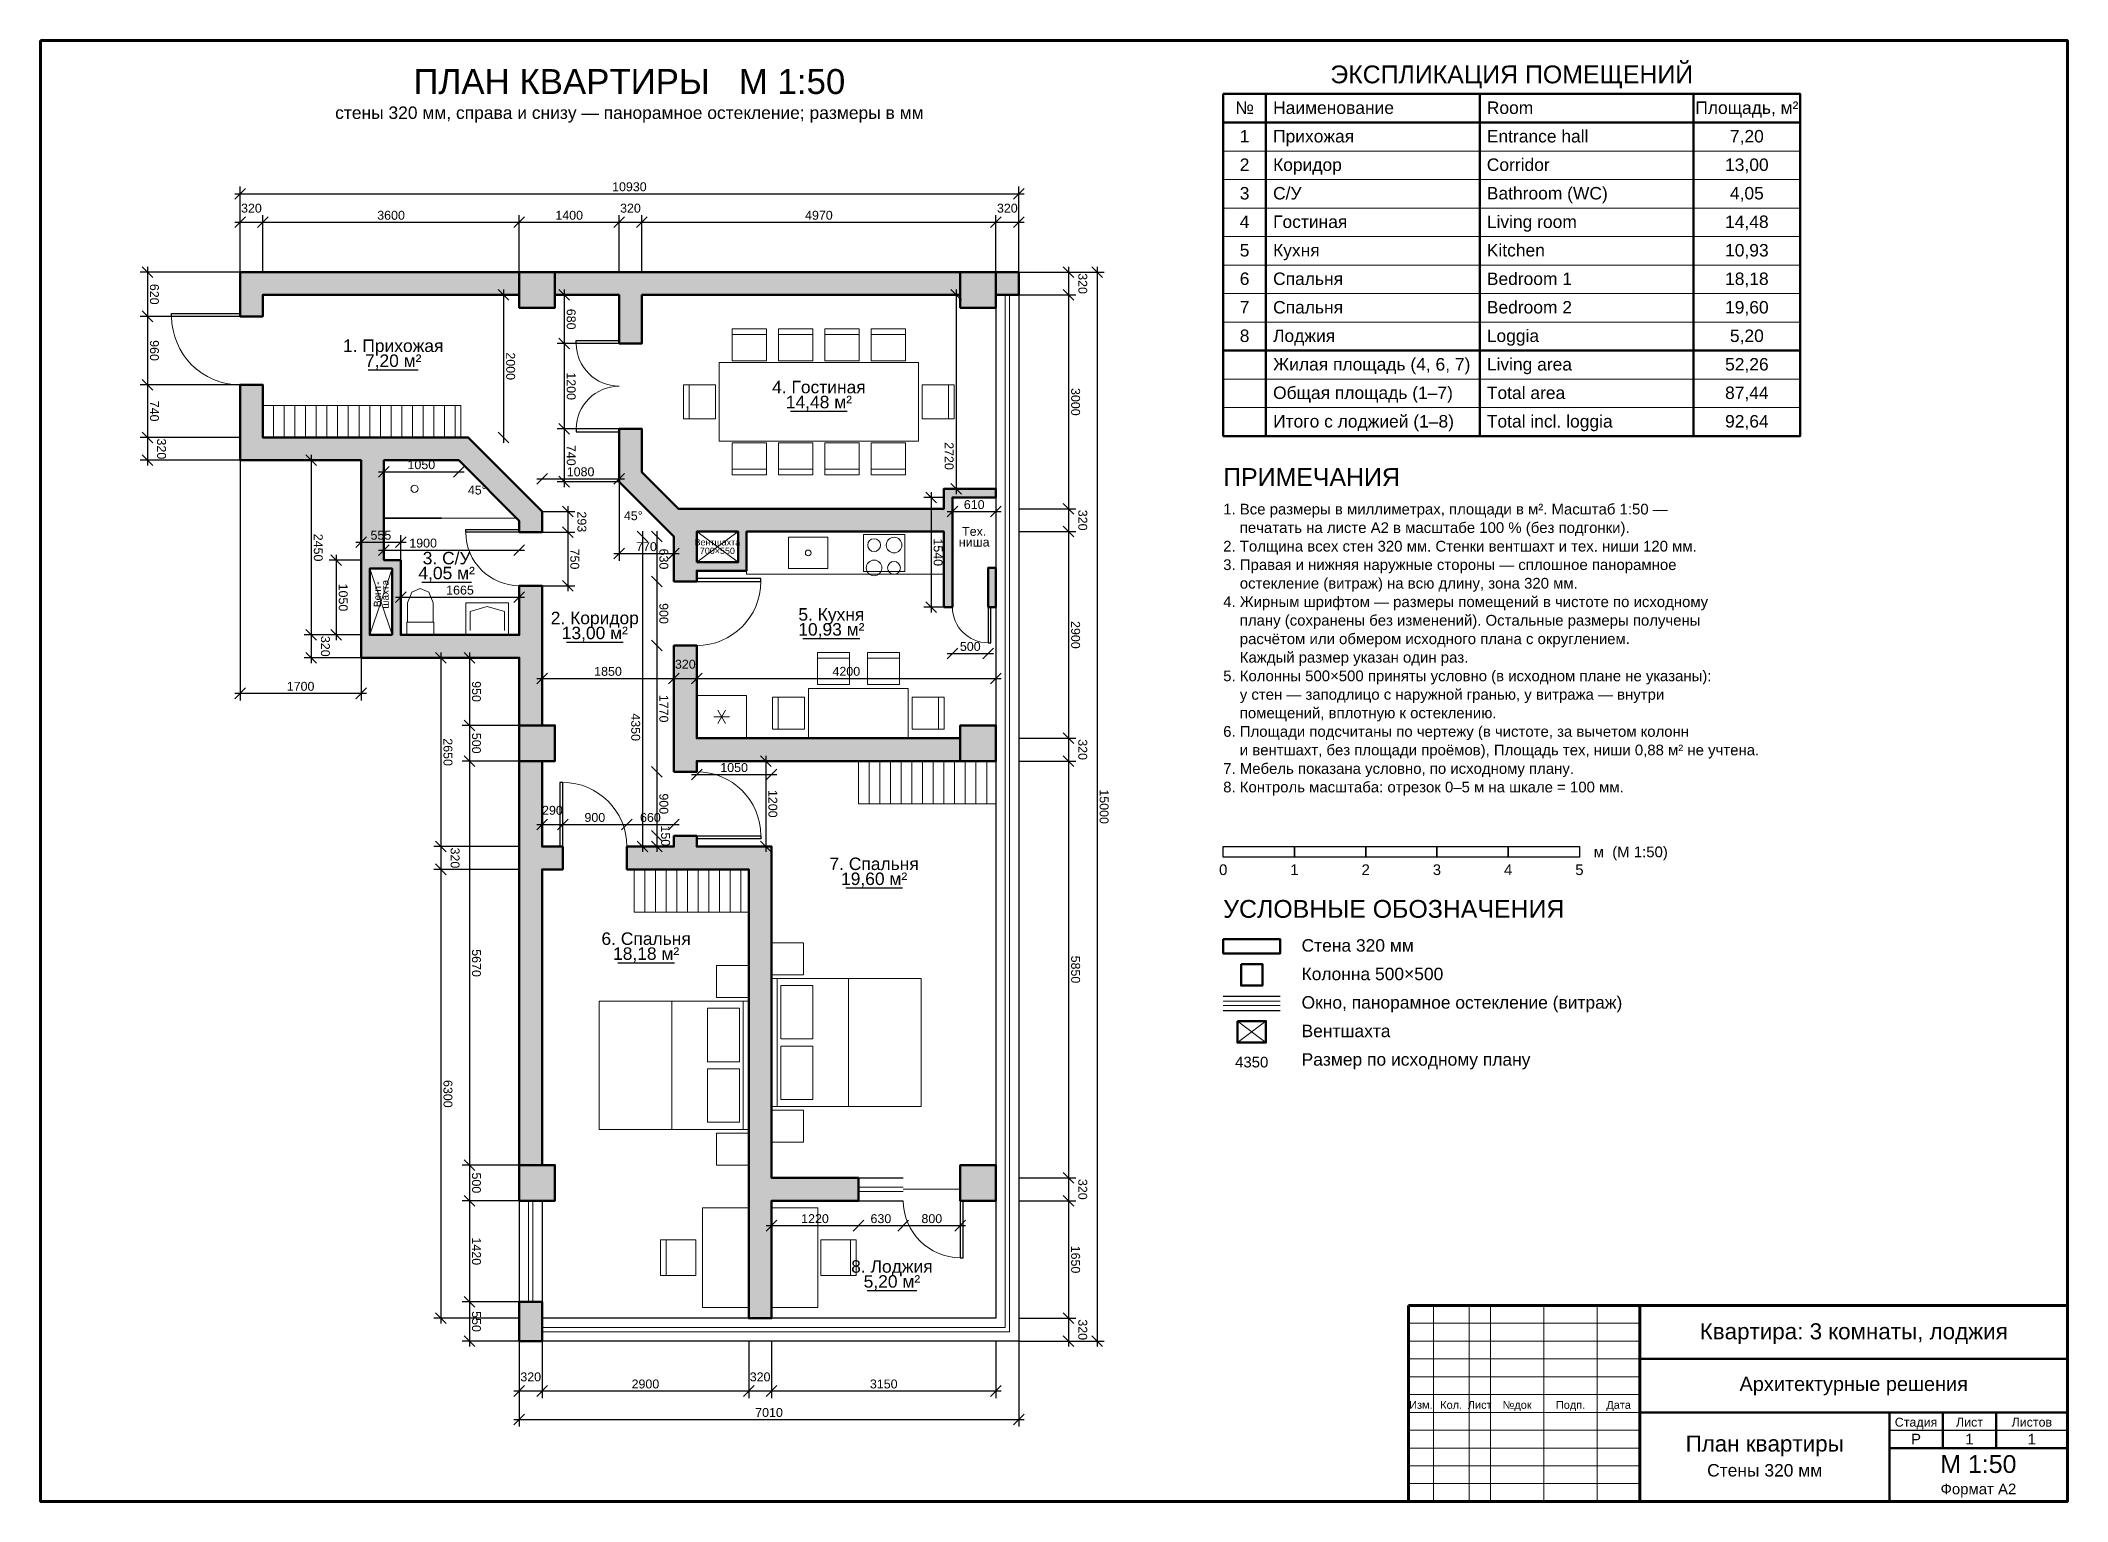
# Model space of a CAD drawing. Header units: millimetres. Extents: x -2800 to 25650, y -17250 to 3250.
import ezdxf
from ezdxf.enums import TextEntityAlignment as Align

# ---------------------------------------------------------------- set-up
doc = ezdxf.new("R2010")
doc.units = ezdxf.units.MM
for name, color, linetype, lineweight in [('A-AREA', 7, 'Continuous', 25), ('A-COLS', 7, 'Continuous', 50), ('A-DIMS', 7, 'Continuous', 18), ('A-DIMS-SRC', 1, 'Continuous', 18), ('A-DOOR', 7, 'Continuous', 18), ('A-EQPM', 8, 'Continuous', 13), ('A-FURN', 9, 'Continuous', 13), ('A-GLAZ', 5, 'Continuous', 18), ('A-SHEET', 7, 'Continuous', 25), ('A-TEXT', 7, 'Continuous', 25), ('A-WALL', 8, 'Continuous', 50), ('A-WALL-FILL', 253, 'Continuous', 0)]:
    doc.layers.add(name, color=color, linetype=linetype, lineweight=lineweight)
doc.styles.add('PLAN', font='arial.ttf')
doc.dimstyles.new('PLAN50', dxfattribs={"dimscale": 50, "dimtxt": 2.5, "dimasz": 1.5, "dimexe": 2, "dimexo": 0, "dimgap": 0.7, "dimtad": 1, "dimdec": 0, "dimtxsty": 'PLAN', "dimtsz": 1.5, "dimcen": 2.5, "dimdle": 1.5, "dimazin": 3, "dimtfac": 1, "dimtmove": 2, "dimatfit": 3})

msp = doc.modelspace()

# ---------------------------------------------------------------- hatches: boundary and pattern name
at = {"layer": 'A-COLS'}
h = msp.add_hatch(color=250, dxfattribs=at)
h.paths.add_polyline_path([(3920, -500), (4420, -500), (4420, 0), (3920, 0)])
h.paths.add_polyline_path([(10610, -500), (10610, 0), (10110, 0), (10110, -500)])
h.paths.add_polyline_path([(4420, -6860), (4420, -6360), (3920, -6360), (3920, -6860)])
h.paths.add_polyline_path([(10110, -6860), (10610, -6860), (10610, -6360), (10110, -6360)])
h.paths.add_polyline_path([(4420, -13030), (4420, -12530), (3920, -12530), (3920, -13030)])
h.paths.add_polyline_path([(10610, -13030), (10610, -12530), (10110, -12530), (10110, -13030)])
at = {"layer": 'A-WALL-FILL'}
h = msp.add_hatch(color=253, dxfattribs=at)
h.paths.add_polyline_path([(320, 0), (0, 0), (0, -320), (0, -620), (320, -620), (320, -320), (3920, -320), (3920, -500), (4420, -500), (4420, -320), (5320, -320), (5320, -1000), (5640, -1000), (5640, -320), (10110, -320), (10110, -500), (10610, -500), (10610, -320), (10930, -320), (10930, 0), (10610, 0), (10110, 0), (5640, 0), (5320, 0), (4420, 0), (3920, 0)])
h.paths.add_polyline_path([(0, -2320), (0, -2640), (320, -2640), (1700, -2640), (1700, -4040), (1700, -5090), (1700, -5410), (3920, -5410), (3920, -6360), (3920, -6860), (3920, -8060), (3920, -8380), (3920, -12530), (3920, -13030), (4240, -13030), (4420, -13030), (4420, -12530), (4240, -12530), (4240, -8380), (4530, -8380), (4530, -8060), (4240, -8060), (4240, -6860), (4420, -6860), (4420, -6360), (4240, -6360), (4240, -5410), (4240, -5090), (4240, -4400), (3920, -4400), (3920, -5090), (2255, -5090), (2255, -4040), (2020, -4040), (2020, -2640), (3070, -2640), (3920, -3490), (3920, -3650), (4240, -3650), (4240, -3357.5), (3202.5, -2320), (2020, -2320), (1700, -2320), (320, -2320), (320, -1580), (0, -1580)])
h.paths.add_polyline_path([(2135, -5090), (1820, -5090), (1820, -4160), (2135, -4160)], flags=0)
h.paths.add_polyline_path([(3920, -15000), (4240, -15000), (4240, -14450), (3920, -14450)])
h.paths.add_polyline_path([(6090, -8380), (6410, -8380), (7140, -8380), (7140, -14680), (7460, -14680), (7460, -13030), (8680, -13030), (8680, -12710), (7460, -12710), (7460, -8380), (7460, -8060), (7140, -8060), (6410, -8060), (6410, -7910), (6090, -7910), (6090, -8060), (5430, -8060), (5430, -8380)])
h.paths.add_polyline_path([(5320, -2940), (6090, -3710), (6090, -4340), (6410, -4340), (6410, -4190), (7110, -4190), (7110, -3640), (9880, -3640), (9880, -4700), (10000, -4700), (10000, -3160), (10610, -3160), (10610, -3040), (10000, -3040), (9880, -3040), (9880, -3160), (9880, -3320), (6152.5, -3320), (5640, -2807.5), (5640, -2200), (5320, -2200)])
h.paths.add_polyline_path([(6410, -4070), (6410, -3640), (6990, -3640), (6990, -4070)], flags=0)
h.paths.add_polyline_path([(10500, -4700), (10610, -4700), (10610, -4150), (10500, -4150)])
h.paths.add_polyline_path([(6090, -7010), (6410, -7010), (6410, -6860), (10110, -6860), (10610, -6860), (10610, -6540), (10610, -6360), (10110, -6360), (10110, -6540), (6410, -6540), (6410, -5240), (6090, -5240), (6090, -6540), (6090, -6860)])
h.paths.add_polyline_path([(10110, -13030), (10610, -13030), (10610, -12530), (10110, -12530)])

# ---------------------------------------------------------------- linework, layer by layer
at = {"layer": 'A-AREA', "lineweight": 25}
for p, q in [((1800.9, -1370), (2499.1, -1370)), ((7726, -1950), (8524, -1950)), ((2550.9, -4350), (3249.1, -4350)), ((4581, -5190), (5379, -5190)), ((7901, -5140), (8699, -5140)), ((8501, -8640), (9299, -8640)), ((5301, -9690), (6099, -9690)), ((8800.9, -14290), (9499.1, -14290))]:
    msp.add_line(p, q, dxfattribs=at)
at = {"layer": 'A-COLS', "lineweight": 50}
for points in [[(3920, -500), (4420, -500), (4420, 0), (3920, 0)], [(10610, -500), (10610, 0), (10110, 0), (10110, -500)], [(4420, -6860), (4420, -6360), (3920, -6360), (3920, -6860)], [(10110, -6860), (10610, -6860), (10610, -6360), (10110, -6360)], [(4420, -13030), (4420, -12530), (3920, -12530), (3920, -13030)], [(10610, -13030), (10610, -12530), (10110, -12530), (10110, -13030)]]:
    msp.add_lwpolyline(points, close=True, dxfattribs=at)
at = {"layer": 'A-DOOR', "lineweight": 13}
msp.add_line((9310, -12870), (10110, -12870), dxfattribs=at)
at = {"layer": 'A-DOOR', "lineweight": 25}
for points in [[(0, -620), (-960, -620), (-960, -580), (0, -580)], [(5320, -1000), (4720, -1000), (4720, -960), (5320, -960)], [(5320, -2200), (4720, -2200), (4720, -2240), (5320, -2240)], [(3920, -3650), (3170, -3650), (3170, -3610), (3920, -3610)], [(6410, -4340), (7310, -4340), (7310, -4300), (6410, -4300)], [(10500, -4700), (10500, -5200), (10540, -5200), (10540, -4700)], [(4530, -8060), (4530, -7160), (4490, -7160), (4490, -8060)], [(6410, -7910), (7310, -7910), (7310, -7950), (6410, -7950)], [(10110, -13030), (10110, -13830), (10150, -13830), (10150, -13030)]]:
    msp.add_lwpolyline(points, close=True, dxfattribs=at)
at = {"layer": 'A-DOOR', "lineweight": 13}
for centre, radius, start, end in [((0, -620), 960, 180, -90), ((5320, -1000), 600, 180, -90), ((5320, -2200), 600, 90, 180), ((3920, -3650), 750, 180, -90), ((6410, -4340), 900, -90, 0), ((10500, -4700), 500, 180, -90), ((6410, -7910), 900, 0, 90), ((4530, -8060), 900, 0, 90), ((10110, -13030), 800, 180, -90)]:
    msp.add_arc(centre, radius, start, end, dxfattribs=at)
at = {"layer": 'A-EQPM', "lineweight": 9}
for p, q in [((470, -1870), (470, -2320)), ((620, -1870), (620, -2320)), ((770, -1870), (770, -2320)), ((920, -1870), (920, -2320)), ((1070, -1870), (1070, -2320)), ((1220, -1870), (1220, -2320)), ((1370, -1870), (1370, -2320)), ((1520, -1870), (1520, -2320)), ((1670, -1870), (1670, -2320)), ((1820, -1870), (1820, -2320)), ((1970, -1870), (1970, -2320)), ((2120, -1870), (2120, -2320)), ((2270, -1870), (2270, -2320)), ((2420, -1870), (2420, -2320)), ((2570, -1870), (2570, -2320)), ((2720, -1870), (2720, -2320)), ((2870, -1870), (2870, -2320)), ((3020, -1870), (3020, -2320)), ((8830, -6860), (8830, -7460)), ((8980, -6860), (8980, -7460)), ((9130, -6860), (9130, -7460)), ((9280, -6860), (9280, -7460)), ((9430, -6860), (9430, -7460)), ((9580, -6860), (9580, -7460)), ((9730, -6860), (9730, -7460)), ((9880, -6860), (9880, -7460)), ((10030, -6860), (10030, -7460)), ((10180, -6860), (10180, -7460)), ((10330, -6860), (10330, -7460)), ((10480, -6860), (10480, -7460)), ((5680, -8380), (5680, -8980)), ((5830, -8380), (5830, -8980)), ((5980, -8380), (5980, -8980)), ((6130, -8380), (6130, -8980)), ((6280, -8380), (6280, -8980)), ((6430, -8380), (6430, -8980)), ((6580, -8380), (6580, -8980)), ((6730, -8380), (6730, -8980)), ((6880, -8380), (6880, -8980)), ((7030, -8380), (7030, -8980))]:
    msp.add_line(p, q, dxfattribs=at)
at = {"layer": 'A-EQPM', "lineweight": 13}
for p, q in [((2020, -3450), (3880, -3450)), ((6650, -6240), (6870, -6240)), ((6705, -6144.7), (6815, -6335.3)), ((6815, -6144.7), (6705, -6335.3))]:
    msp.add_line(p, q, dxfattribs=at)
at = {"layer": 'A-EQPM', "lineweight": 18}
for points in [[(320, -1870), (3100, -1870), (3100, -2320), (320, -2320)], [(7110, -3640), (9880, -3640), (9880, -4240), (7110, -4240)], [(6410, -5940), (7110, -5940), (7110, -6540), (6410, -6540)], [(8680, -6860), (10610, -6860), (10610, -7460), (8680, -7460)], [(5530, -8380), (7140, -8380), (7140, -8980), (5530, -8980)]]:
    msp.add_lwpolyline(points, close=True, dxfattribs=at)
at = {"layer": 'A-EQPM', "lineweight": 13}
for points in [[(8750, -3680), (9330, -3680), (9330, -4200), (8750, -4200)], [(7700, -3720), (8250, -3720), (8250, -4160), (7700, -4160)], [(3170, -4640), (3770, -4640), (3770, -5090), (3170, -5090)], [(2340, -4910), (2720, -4910), (2720, -5090), (2340, -5090)]]:
    msp.add_lwpolyline(points, close=True, dxfattribs=at)
for points in [[(2350, -4910), (2350, -4640), (2410, -4490), (2530, -4440), (2650, -4490), (2710, -4640), (2710, -4910)], [(3230, -5030), (3230, -4760), (3470, -4690), (3710, -4760), (3710, -5030)]]:
    msp.add_lwpolyline(points, dxfattribs=at)
for centre, radius in [((2450, -3040), 50), ((7975, -3940), 40), ((8900, -3830), 90), ((9180, -3830), 110), ((8900, -4150), 110), ((9180, -4150), 90)]:
    msp.add_circle(centre, radius, dxfattribs=at)
at = {"layer": 'A-FURN', "lineweight": 13}
for p, q in [((8540, -9910), (8540, -11710)), ((6060, -10230), (6060, -12030))]:
    msp.add_line(p, q, dxfattribs=at)
for points in [[(6910, -795), (7390, -795), (7390, -1245), (6910, -1245)], [(6910, -795), (7390, -795), (7390, -875), (6910, -875)], [(7560, -795), (8040, -795), (8040, -1245), (7560, -1245)], [(7560, -795), (8040, -795), (8040, -875), (7560, -875)], [(8210, -795), (8690, -795), (8690, -1245), (8210, -1245)], [(8210, -795), (8690, -795), (8690, -875), (8210, -875)], [(8860, -795), (9340, -795), (9340, -1245), (8860, -1245)], [(8860, -795), (9340, -795), (9340, -875), (8860, -875)], [(6725, -1270), (9525, -1270), (9525, -2370), (6725, -2370)], [(6225, -1580), (6675, -1580), (6675, -2060), (6225, -2060)], [(6225, -1580), (6305, -1580), (6305, -2060), (6225, -2060)], [(9575, -1580), (10025, -1580), (10025, -2060), (9575, -2060)], [(9945, -1580), (10025, -1580), (10025, -2060), (9945, -2060)], [(6910, -2395), (7390, -2395), (7390, -2845), (6910, -2845)], [(7560, -2395), (8040, -2395), (8040, -2845), (7560, -2845)], [(8210, -2395), (8690, -2395), (8690, -2845), (8210, -2845)], [(8860, -2395), (9340, -2395), (9340, -2845), (8860, -2845)], [(6910, -2765), (7390, -2765), (7390, -2845), (6910, -2845)], [(7560, -2765), (8040, -2765), (8040, -2845), (7560, -2845)], [(8210, -2765), (8690, -2765), (8690, -2845), (8210, -2845)], [(8860, -2765), (9340, -2765), (9340, -2845), (8860, -2845)], [(8105, -5335), (8555, -5335), (8555, -5785), (8105, -5785)], [(8105, -5335), (8555, -5335), (8555, -5415), (8105, -5415)], [(8805, -5335), (9255, -5335), (9255, -5785), (8805, -5785)], [(8805, -5335), (9255, -5335), (9255, -5415), (8805, -5415)], [(7475, -5965), (7925, -5965), (7925, -6415), (7475, -6415)], [(7475, -5965), (7555, -5965), (7555, -6415), (7475, -6415)], [(7980, -5840), (9380, -5840), (9380, -6540), (7980, -6540)], [(9435, -5965), (9885, -5965), (9885, -6415), (9435, -6415)], [(9805, -5965), (9885, -5965), (9885, -6415), (9805, -6415)], [(7460, -9410), (7910, -9410), (7910, -9860), (7460, -9860)], [(6690, -9730), (7140, -9730), (7140, -10180), (6690, -10180)], [(7460, -9910), (9560, -9910), (9560, -11710), (7460, -11710)], [(7460, -9910), (7540, -9910), (7540, -11710), (7460, -11710)], [(5040, -10230), (7140, -10230), (7140, -12030), (5040, -12030)], [(7060, -10230), (7140, -10230), (7140, -12030), (7060, -12030)], [(7590, -10010), (8040, -10010), (8040, -10760), (7590, -10760)], [(6560, -10330), (7010, -10330), (7010, -11080), (6560, -11080)], [(7590, -10860), (8040, -10860), (8040, -11610), (7590, -11610)], [(6560, -11180), (7010, -11180), (7010, -11930), (6560, -11930)], [(7460, -11760), (7910, -11760), (7910, -12210), (7460, -12210)], [(6690, -12080), (7140, -12080), (7140, -12530), (6690, -12530)], [(6490, -13130), (7140, -13130), (7140, -14530), (6490, -14530)], [(7460, -13130), (8110, -13130), (8110, -14530), (7460, -14530)], [(5900, -13580), (6400, -13580), (6400, -14080), (5900, -14080)], [(5900, -13580), (5980, -13580), (5980, -14080), (5900, -14080)], [(8150, -13580), (8650, -13580), (8650, -14080), (8150, -14080)], [(8570, -13580), (8650, -13580), (8650, -14080), (8570, -14080)]]:
    msp.add_lwpolyline(points, close=True, dxfattribs=at)
at = {"layer": 'A-GLAZ', "lineweight": 35}
msp.add_line((2020, -3450), (2830, -3450), dxfattribs=at)
at = {"layer": 'A-GLAZ', "lineweight": 25}
for p, q in [((8680, -12710), (9310, -12710)), ((3920, -13030), (3920, -14450)), ((4240, -13030), (4240, -14450)), ((8680, -13030), (9310, -13030))]:
    msp.add_line(p, q, dxfattribs=at)
at = {"layer": 'A-GLAZ', "lineweight": 18}
for p, q in [((4050, -13030), (4050, -14450)), ((4110, -13030), (4110, -14450)), ((8680, -12840), (9310, -12840)), ((8680, -12900), (9310, -12900))]:
    msp.add_line(p, q, dxfattribs=at)
at = {"layer": 'A-GLAZ', "lineweight": 25}
for points in [[(10930, -320), (10930, -15000), (4240, -15000)], [(10610, -320), (10610, -14680), (4240, -14680)]]:
    msp.add_lwpolyline(points, dxfattribs=at)
at = {"layer": 'A-GLAZ', "lineweight": 18}
for points in [[(10740, -320), (10740, -14810), (4240, -14810)], [(10800, -320), (10800, -14870), (4240, -14870)]]:
    msp.add_lwpolyline(points, dxfattribs=at)
at = {"layer": 'A-SHEET', "lineweight": 50}
for p, q in [((14400, 2500), (14400, -2300)), ((17400, 2500), (17400, -2300)), ((20400, 2500), (20400, -2300)), ((13800, 2100), (21900, 2100)), ((13800, -1100), (21900, -1100)), ((19650, -15250), (25650, -15250)), ((19650, -16000), (25650, -16000)), ((23150, -16000), (23150, -17250)), ((23900, -16000), (23900, -16500)), ((24650, -16000), (24650, -16500)), ((23150, -16500), (25650, -16500))]:
    msp.add_line(p, q, dxfattribs=at)
at = {"layer": 'A-SHEET', "lineweight": 18}
for p, q in [((13800, 1700), (21900, 1700)), ((13800, 1300), (21900, 1300)), ((13800, 900), (21900, 900)), ((13800, 500), (21900, 500)), ((13800, 100), (21900, 100)), ((13800, -300), (21900, -300)), ((13800, -700), (21900, -700)), ((13800, -1500), (21900, -1500)), ((13800, -1900), (21900, -1900)), ((13800, -10230), (14600, -10230)), ((13800, -10290), (14600, -10290)), ((14000, -10510), (14400, -10810)), ((14400, -10510), (14000, -10810)), ((16750, -14500), (16750, -17250)), ((17250, -14500), (17250, -17250)), ((17550, -14500), (17550, -17250)), ((18300, -14500), (18300, -17250)), ((19050, -14500), (19050, -17250)), ((16400, -14750), (19650, -14750)), ((16400, -15000), (19650, -15000)), ((16400, -15250), (19650, -15250)), ((16400, -15500), (19650, -15500)), ((16400, -15750), (19650, -15750)), ((16400, -16000), (19650, -16000)), ((16400, -16250), (19650, -16250)), ((16400, -16500), (19650, -16500)), ((16400, -16750), (19650, -16750)), ((16400, -17000), (19650, -17000))]:
    msp.add_line(p, q, dxfattribs=at)
at = {"layer": 'A-SHEET', "lineweight": 25}
for p, q in [((13800, -10160), (14600, -10160)), ((13800, -10360), (14600, -10360)), ((23150, -16250), (25650, -16250))]:
    msp.add_line(p, q, dxfattribs=at)
at = {"layer": 'A-SHEET', "lineweight": 70}
msp.add_line((19650, -14500), (19650, -17250), dxfattribs=at)
for points in [[(-2800, 3250), (25650, 3250), (25650, -17250), (-2800, -17250)], [(16400, -14500), (25650, -14500), (25650, -17250), (16400, -17250)]]:
    msp.add_lwpolyline(points, close=True, dxfattribs=at)
at = {"layer": 'A-SHEET', "lineweight": 50}
for points in [[(13800, 2500), (21900, 2500), (21900, -2300), (13800, -2300)], [(13800, -9360), (14600, -9360), (14600, -9560), (13800, -9560)], [(14050, -9710), (14350, -9710), (14350, -10010), (14050, -10010)], [(14000, -10510), (14400, -10510), (14400, -10810), (14000, -10810)]]:
    msp.add_lwpolyline(points, close=True, dxfattribs=at)
at = {"layer": 'A-SHEET', "lineweight": 25}
for points in [[(13800, -8060), (14800, -8060), (14800, -8210), (13800, -8210)], [(14800, -8060), (15800, -8060), (15800, -8210), (14800, -8210)], [(15800, -8060), (16800, -8060), (16800, -8210), (15800, -8210)], [(16800, -8060), (17800, -8060), (17800, -8210), (16800, -8210)], [(17800, -8060), (18800, -8060), (18800, -8210), (17800, -8210)]]:
    msp.add_lwpolyline(points, close=True, dxfattribs=at)
at = {"layer": 'A-WALL', "lineweight": 18}
for p, q in [((6410, -3640), (6990, -4070)), ((6990, -3640), (6410, -4070)), ((1820, -4160), (2135, -5090)), ((2135, -4160), (1820, -5090))]:
    msp.add_line(p, q, dxfattribs=at)
at = {"layer": 'A-WALL', "lineweight": 50}
for points in [[(320, 0), (0, 0), (0, -320), (0, -620), (320, -620), (320, -320), (3920, -320), (3920, -500), (4420, -500), (4420, -320), (5320, -320), (5320, -1000), (5640, -1000), (5640, -320), (10110, -320), (10110, -500), (10610, -500), (10610, -320), (10930, -320), (10930, 0), (10610, 0), (10110, 0), (5640, 0), (5320, 0), (4420, 0), (3920, 0)], [(0, -2320), (0, -2640), (320, -2640), (1700, -2640), (1700, -4040), (1700, -5090), (1700, -5410), (3920, -5410), (3920, -6360), (3920, -6860), (3920, -8060), (3920, -8380), (3920, -12530), (3920, -13030), (4240, -13030), (4420, -13030), (4420, -12530), (4240, -12530), (4240, -8380), (4530, -8380), (4530, -8060), (4240, -8060), (4240, -6860), (4420, -6860), (4420, -6360), (4240, -6360), (4240, -5410), (4240, -5090), (4240, -4400), (3920, -4400), (3920, -5090), (2255, -5090), (2255, -4040), (2020, -4040), (2020, -2640), (3070, -2640), (3920, -3490), (3920, -3650), (4240, -3650), (4240, -3357.5), (3202.5, -2320), (2020, -2320), (1700, -2320), (320, -2320), (320, -1580), (0, -1580)], [(5320, -2940), (6090, -3710), (6090, -4340), (6410, -4340), (6410, -4190), (7110, -4190), (7110, -3640), (9880, -3640), (9880, -4700), (10000, -4700), (10000, -3160), (10610, -3160), (10610, -3040), (10000, -3040), (9880, -3040), (9880, -3160), (9880, -3320), (6152.5, -3320), (5640, -2807.5), (5640, -2200), (5320, -2200)], [(6410, -4070), (6410, -3640), (6990, -3640), (6990, -4070)], [(2135, -5090), (1820, -5090), (1820, -4160), (2135, -4160)], [(10500, -4700), (10610, -4700), (10610, -4150), (10500, -4150)], [(6090, -7010), (6410, -7010), (6410, -6860), (10110, -6860), (10610, -6860), (10610, -6540), (10610, -6360), (10110, -6360), (10110, -6540), (6410, -6540), (6410, -5240), (6090, -5240), (6090, -6540), (6090, -6860)], [(6090, -8380), (6410, -8380), (7140, -8380), (7140, -14680), (7460, -14680), (7460, -13030), (8680, -13030), (8680, -12710), (7460, -12710), (7460, -8380), (7460, -8060), (7140, -8060), (6410, -8060), (6410, -7910), (6090, -7910), (6090, -8060), (5430, -8060), (5430, -8380)], [(10110, -13030), (10610, -13030), (10610, -12530), (10110, -12530)], [(3920, -15000), (4240, -15000), (4240, -14450), (3920, -14450)]]:
    msp.add_lwpolyline(points, close=True, dxfattribs=at)

# ---------------------------------------------------------------- texts
at = {"layer": 'A-AREA', "style": 'PLAN'}
for s, p in [('7,20 м²', (2150, -1330)), ('14,48 м²', (8125, -1910)), ('4,05 м²', (2900, -4310)), ('13,00 м²', (4980, -5150)), ('10,93 м²', (8300, -5100)), ('19,60 м²', (8900, -8600)), ('18,18 м²', (5700, -9650)), ('5,20 м²', (9150, -14250))]:
    msp.add_text(s, height=175, dxfattribs=at).set_placement(p, align=Align.CENTER)
at = {"layer": 'A-SHEET', "style": 'PLAN'}
for s, height, p in [('ПЛАН КВАРТИРЫ   М 1:50', 350, (5465, 2500)), ('ЭКСПЛИКАЦИЯ ПОМЕЩЕНИЙ', 250, (17850, 2650)), ('стены 320 мм, справа и снизу — панорамное остекление; размеры в мм', 175, (5465, 2150)), ('№', 175, (14100, 2220)), ('Площадь, м²', 175, (21150, 2220)), ('1', 175, (14100, 1820)), ('7,20', 175, (21150, 1820)), ('2', 175, (14100, 1420)), ('13,00', 175, (21150, 1420)), ('3', 175, (14100, 1020)), ('4,05', 175, (21150, 1020)), ('4', 175, (14100, 620)), ('14,48', 175, (21150, 620)), ('5', 175, (14100, 220)), ('10,93', 175, (21150, 220)), ('6', 175, (14100, -180)), ('18,18', 175, (21150, -180)), ('7', 175, (14100, -580)), ('19,60', 175, (21150, -580)), ('8', 175, (14100, -980)), ('5,20', 175, (21150, -980)), ('52,26', 175, (21150, -1380)), ('87,44', 175, (21150, -1780)), ('92,64', 175, (21150, -2180)), ('0', 150, (13800, -8460)), ('1', 150, (14800, -8460)), ('2', 150, (15800, -8460)), ('3', 150, (16800, -8460)), ('4', 150, (17800, -8460)), ('5', 150, (18800, -8460)), ('4350', 150, (14200, -11160)), ('Квартира: 3 комнаты, лоджия', 225, (22650, -14975)), ('Архитектурные решения', 200, (22650, -15700)), ('Изм.', 110, (16575, -15950)), ('Кол.', 110, (17000, -15950)), ('Лист', 110, (17400, -15950)), ('№док', 110, (17925, -15950)), ('Подп.', 110, (18675, -15950)), ('Дата', 110, (19350, -15950)), ('Стадия', 125, (23525, -16200)), ('Лист', 125, (24275, -16200)), ('Листов', 125, (25150, -16200)), ('План квартиры', 225, (21400, -16550)), ('Р', 150, (23525, -16450)), ('1', 150, (24275, -16450)), ('1', 150, (25150, -16450)), ('Стены 320 мм', 175, (21400, -16900)), ('М 1:50', 250, (24400, -16850)), ('Формат А2', 150, (24400, -17150))]:
    msp.add_text(s, height=height, dxfattribs=at).set_placement(p, align=Align.CENTER)
for s, height, p in [('Наименование', 175, (14500, 2220)), ('Room', 175, (17500, 2220)), ('Прихожая', 175, (14500, 1820)), ('Entrance hall', 175, (17500, 1820)), ('Коридор', 175, (14500, 1420)), ('Corridor', 175, (17500, 1420)), ('С/У', 175, (14500, 1020)), ('Bathroom (WC)', 175, (17500, 1020)), ('Гостиная', 175, (14500, 620)), ('Living room', 175, (17500, 620)), ('Кухня', 175, (14500, 220)), ('Kitchen', 175, (17500, 220)), ('Bedroom 1', 175, (17500, -180)), ('Спальня', 175, (14500, -180)), ('Спальня', 175, (14500, -580)), ('Bedroom 2', 175, (17500, -580)), ('Лоджия', 175, (14500, -980)), ('Loggia', 175, (17500, -980)), ('Жилая площадь (4, 6, 7)', 175, (14500, -1380)), ('Living area', 175, (17500, -1380)), ('Общая площадь (1–7)', 175, (14500, -1780)), ('Total area', 175, (17500, -1780)), ('Итого с лоджией (1–8)', 175, (14500, -2180)), ('Total incl. loggia', 175, (17500, -2180)), ('ПРИМЕЧАНИЯ', 250, (13800, -3000)), ('1. Все размеры в миллиметрах, площади в м². Масштаб 1:50 —', 150, (13800, -3400)), ('    печатать на листе А2 в масштабе 100 % (без подгонки).', 150, (13800, -3660)), ('2. Толщина всех стен 320 мм. Стенки вентшахт и тех. ниши 120 мм.', 150, (13800, -3920)), ('3. Правая и нижняя наружные стороны — сплошное панорамное', 150, (13800, -4180)), ('4. Жирным шрифтом — размеры помещений в чистоте по исходному', 150, (13800, -4700)), ('    остекление (витраж) на всю длину, зона 320 мм.', 150, (13800, -4440)), ('    плану (сохранены без изменений). Остальные размеры получены', 150, (13800, -4960)), ('    расчётом или обмером исходного плана с округлением.', 150, (13800, -5220)), ('    Каждый размер указан один раз.', 150, (13800, -5480)), ('5. Колонны 500×500 приняты условно (в исходном плане не указаны):', 150, (13800, -5740)), ('    у стен — заподлицо с наружной гранью, у витража — внутри', 150, (13800, -6000)), ('    помещений, вплотную к остеклению.', 150, (13800, -6260)), ('6. Площади подсчитаны по чертежу (в чистоте, за вычетом колонн', 150, (13800, -6520)), ('    и вентшахт, без площади проёмов), Площадь тех, ниши 0,88 м² не учтена.', 150, (13800, -6780)), ('7. Мебель показана условно, по исходному плану.', 150, (13800, -7040)), ('8. Контроль масштаба: отрезок 0–5 м на шкале = 100 мм.', 150, (13800, -7300)), ('м  (М 1:50)', 150, (19000, -8210)), ('УСЛОВНЫЕ ОБОЗНАЧЕНИЯ', 250, (13800, -9060)), ('Стена 320 мм', 175, (14900, -9535)), ('Колонна 500×500', 175, (14900, -9935)), ('Окно, панорамное остекление (витраж)', 175, (14900, -10335)), ('Вентшахта', 175, (14900, -10735)), ('Размер по исходному плану', 175, (14900, -11135))]:
    msp.add_text(s, height=height, dxfattribs=at).set_placement(p)
at = {"layer": 'A-TEXT', "style": 'PLAN'}
for s, height, p in [('1. Прихожая', 175, (2150, -1120)), ('4. Гостиная', 175, (8125, -1700)), ('45°', 125, (3330, -3120)), ('45°', 125, (5520, -3480)), ('Тех.', 125, (10305, -3700)), ('3. С/У', 175, (2900, -4100)), ('Вентшахта', 90, (6700, -3835)), ('700×550', 90, (6700, -3955)), ('ниша', 125, (10305, -3850)), ('2. Коридор', 175, (4980, -4940)), ('5. Кухня', 175, (8300, -4890)), ('7. Спальня', 175, (8900, -8390)), ('6. Спальня', 175, (5700, -9440)), ('8. Лоджия', 175, (9150, -14040))]:
    msp.add_text(s, height=height, dxfattribs=at).set_placement(p, align=Align.CENTER)
for s, p in [('Вент-', (1977, -4520)), ('шахта', (2087, -4520))]:
    msp.add_text(s, height=100, rotation=90, dxfattribs=at).set_placement(p, align=Align.CENTER)

# ---------------------------------------------------------------- dimensions: what is measured, and where the dimension line sits
at = {"layer": 'A-DIMS'}
for base, p1, p2 in [((0, 1100), (0, 0), (10930, 0)), ((0, 700), (0, 0), (320, 0)), ((3920, 700), (3920, 0), (5320, 0)), ((5320, 700), (5320, 0), (5640, 0)), ((10610, 700), (10610, 0), (10930, 0)), ((0, -5910), (0, -2640), (1700, -5410)), ((5320, -3950), (5320, -2940), (6090, -3710)), ((1700, -3790), (1700, -4040), (2255, -4040)), ((3920, -15700), (3920, -15000), (4240, -15000)), ((3920, -16100), (3920, -15000), (10930, -15000)), ((7140, -15700), (7140, -15000), (7460, -15000))]:
    msp.add_linear_dim(base=base, p1=p1, p2=p2, dimstyle='PLAN50', dxfattribs=at).render()
for base, p1, p2 in [((-1300, 0), (0, 0), (0, -620)), ((11630, 0), (10930, 0), (10930, -320)), ((12030, 0), (10930, 0), (10930, -15000)), ((4550, -320), (5320, -320), (5320, -1000)), ((-1300, -620), (0, -620), (0, -1580)), ((4550, -1000), (5320, -1000), (5320, -2200)), ((-1300, -1580), (0, -1580), (0, -2320)), ((-1300, -2320), (0, -2320), (0, -2640)), ((4550, -2200), (5320, -2200), (5320, -2940)), ((9700, -3160), (9880, -3160), (9880, -4700)), ((4600, -3357.4517), (4240, -3357.4517), (4240, -3650)), ((11630, -3320), (10930, -3320), (10930, -3640)), ((4600, -3650), (4240, -3650), (4240, -4400)), ((1350, -4040), (1700, -4040), (1700, -5090)), ((1000, -5090), (1700, -5090), (1700, -5410)), ((2820, -5410), (3920, -5410), (3920, -8060)), ((3220, -5410), (3920, -5410), (3920, -6360)), ((3220, -6360), (3920, -6360), (3920, -6860)), ((11630, -6540), (10930, -6540), (10930, -6860)), ((3220, -6860), (3920, -6860), (3920, -12530)), ((2820, -8060), (3920, -8060), (3920, -8380)), ((3220, -12530), (3920, -12530), (3920, -13030)), ((11630, -12710), (10930, -12710), (10930, -13030)), ((3220, -13030), (3920, -13030), (3920, -14450)), ((3220, -14450), (3920, -14450), (3920, -15000)), ((11630, -14680), (10930, -14680), (10930, -15000))]:
    msp.add_linear_dim(base=base, p1=p1, p2=p2, angle=270, dimstyle='PLAN50', dxfattribs=at).render()
for base, p1, p2, location in [((10050, -320), (10050, -320), (10050, -3040), (9952.5, -2580)), ((5850, -7910), (5850, -7910), (5850, -8060), (5972.5, -7910))]:
    msp.add_linear_dim(base=base, p1=p1, p2=p2, angle=270, location=location, dimstyle='PLAN50', override={"dimse1": 1, "dimse2": 1, "dimtmove": 2}, dxfattribs=at).render()
for base, p1, p2 in [((2020, -2800), (2020, -2800), (3070, -2800)), ((4240, -2900), (4240, -2900), (5320, -2900)), ((10000, -3360), (10000, -3360), (10610, -3360)), ((10000, -5350), (10000, -5350), (10500, -5350)), ((6090, -5700), (6090, -5700), (6410, -5700)), ((6410, -7050), (6410, -7050), (7460, -7050)), ((4240, -7750), (4240, -7750), (4530, -7750)), ((4530, -7750), (4530, -7750), (5430, -7750)), ((5430, -7750), (5430, -7750), (6090, -7750)), ((7460, -13380), (7460, -13380), (8680, -13380)), ((8680, -13380), (8680, -13380), (9310, -13380)), ((9310, -13380), (9310, -13380), (10110, -13380))]:
    msp.add_linear_dim(base=base, p1=p1, p2=p2, dimstyle='PLAN50', override={"dimse1": 1, "dimse2": 1}, dxfattribs=at).render()
for base, p1, p2 in [((5850, -3710), (5850, -3710), (5850, -4340)), ((5850, -4340), (5850, -4340), (5850, -5240)), ((5850, -5240), (5850, -5240), (5850, -7010)), ((7380, -6860), (7380, -6860), (7380, -8060)), ((5850, -7010), (5850, -7010), (5850, -7910))]:
    msp.add_linear_dim(base=base, p1=p1, p2=p2, angle=270, dimstyle='PLAN50', override={"dimse1": 1, "dimse2": 1}, dxfattribs=at).render()
msp.add_linear_dim(base=(2020, -3900), p1=(2020, -3900), p2=(3920, -3900), location=(2570, -3802.5), dimstyle='PLAN50', override={"dimse1": 1, "dimse2": 1, "dimtmove": 2}, dxfattribs=at).render()
at = {"layer": 'A-DIMS-SRC'}
for base, p1, p2 in [((320, 700), (320, 0), (3920, 0)), ((5640, 700), (5640, 0), (10610, 0)), ((4240, -15700), (4240, -15000), (7140, -15000)), ((7460, -15700), (7460, -15000), (10610, -15000))]:
    msp.add_linear_dim(base=base, p1=p1, p2=p2, dimstyle='PLAN50', dxfattribs=at).render()
msp.add_linear_dim(base=(3700, -320), p1=(3700, -320), p2=(3700, -2320), angle=270, dimstyle='PLAN50', override={"dimse1": 1, "dimse2": 1}, dxfattribs=at).render()
for base, p1, p2 in [((11630, -320), (10930, -320), (10930, -3320)), ((1000, -2640), (1700, -2640), (1700, -5090)), ((11630, -3640), (10930, -3640), (10930, -6540)), ((11630, -6860), (10930, -6860), (10930, -12710)), ((2820, -8380), (3920, -8380), (3920, -14680)), ((11630, -13030), (10930, -13030), (10930, -14680))]:
    msp.add_linear_dim(base=base, p1=p1, p2=p2, angle=270, dimstyle='PLAN50', dxfattribs=at).render()
msp.add_linear_dim(base=(5650, -3710), p1=(5650, -3710), p2=(5650, -8060), angle=270, location=(5552.5, -6385), dimstyle='PLAN50', override={"dimse1": 1, "dimse2": 1, "dimtmove": 2}, dxfattribs=at).render()
for base, p1, p2 in [((2255, -4560), (2255, -4560), (3920, -4560)), ((4240, -5700), (4240, -5700), (6090, -5700)), ((6410, -5700), (6410, -5700), (10610, -5700))]:
    msp.add_linear_dim(base=base, p1=p1, p2=p2, dimstyle='PLAN50', override={"dimse1": 1, "dimse2": 1}, dxfattribs=at).render()

doc.saveas('drawing.dxf')
